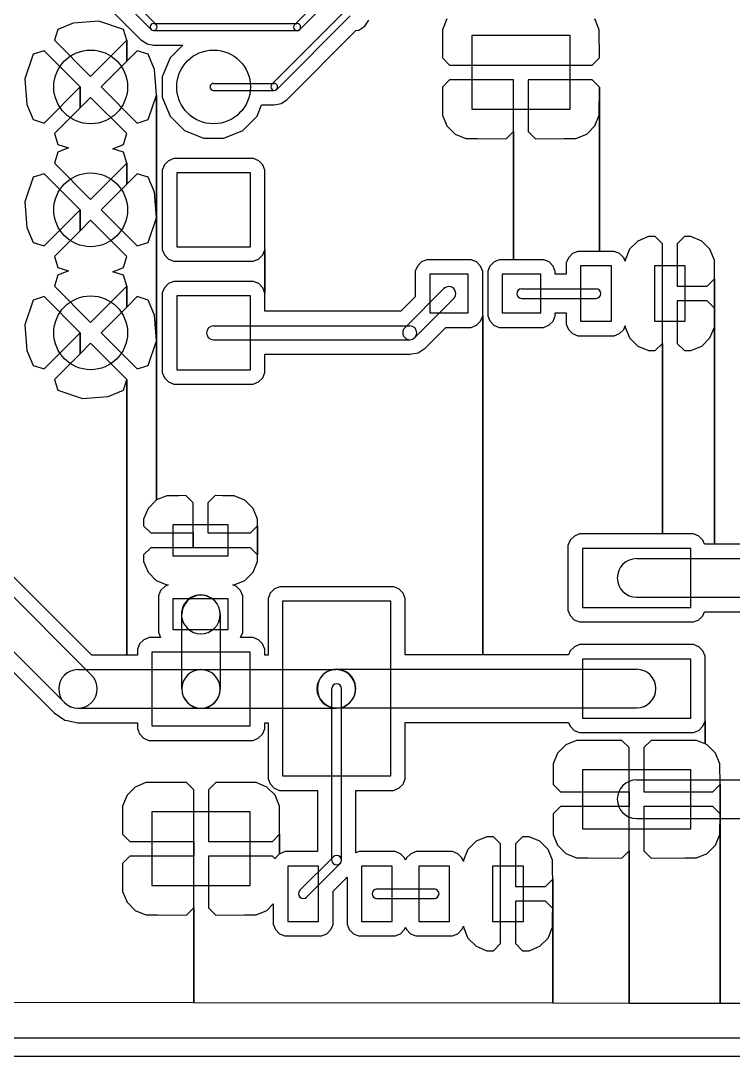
# Model space of a CAD drawing. Extents: x 32880 to 68030, y 27285 to 49782.
# Drawn here: x 45931 to 51728, y 27285 to 35708 of the extents above; entities that cross this region are included whole.
import ezdxf

# ---------------------------------------------------------------- set-up
doc = ezdxf.new("R2010")
doc.units = 0
doc.layers.add('BLACK', color=1, linetype='CONTINUOUS')

msp = doc.modelspace()

# ---------------------------------------------------------------- linework, layer by layer
at = {"layer": 'BLACK'}
for p, q in [((46991, 35638), (46480, 36149)), ((47032, 35679), (46521, 36190)), ((48475, 35993), (48160, 35678)), ((48516, 35952), (48201, 35637)), ((46672, 35790), (46909, 35553)), ((46672, 35790), (46909, 35553)), ((48570, 35788), (47973, 35191)), ((48611, 35747), (48014, 35150)), ((49398, 35723), (49362, 35635)), ((49398, 35723), (49362, 35635)), ((50638, 35635), (50602, 35723)), ((50638, 35635), (50602, 35723)), ((46234, 35638), (46206, 35549)), ((46234, 35638), (46206, 35549)), ((46357, 35689), (46234, 35638)), ((46357, 35689), (46234, 35638)), ((46566, 35705), (46357, 35689)), ((46566, 35705), (46357, 35689)), ((46766, 35638), (46566, 35705)), ((46766, 35638), (46566, 35705)), ((46794, 35549), (46766, 35638)), ((46794, 35549), (46766, 35638)), ((47013, 35686), (48179, 35686)), ((48657, 35628), (48682, 35632)), ((48657, 35628), (48682, 35632)), ((48682, 35632), (48730, 35664)), ((48682, 35632), (48730, 35664)), ((48730, 35664), (48762, 35712)), ((48730, 35664), (48762, 35712)), ((49362, 35635), (49361, 35407)), ((49362, 35635), (49361, 35407)), ((50639, 35407), (50638, 35635)), ((50639, 35407), (50638, 35635)), ((46206, 35549), (46500, 35255)), ((46206, 35549), (46500, 35255)), ((46500, 35255), (46794, 35549)), ((46500, 35255), (46794, 35549)), ((46794, 35379), (46794, 35549)), ((46794, 35549), (46794, 35379)), ((46794, 35379), (46794, 35549)), ((46794, 35549), (46794, 35379)), ((46909, 35553), (46956, 35522)), ((46909, 35553), (46956, 35522)), ((47013, 35628), (48179, 35628)), ((48097, 35066), (48657, 35628)), ((48097, 35066), (48657, 35628)), ((50400, 35588), (49600, 35588)), ((49600, 35588), (49600, 34988)), ((50400, 34988), (50400, 35588)), ((46121, 35464), (46032, 35436)), ((46121, 35464), (46032, 35436)), ((46415, 35170), (46121, 35464)), ((46415, 35170), (46121, 35464)), ((46879, 35464), (46794, 35379)), ((46879, 35464), (46794, 35379)), ((46968, 35436), (46879, 35464)), ((46968, 35436), (46879, 35464)), ((46956, 35522), (46957, 35521)), ((46956, 35522), (46957, 35521)), ((46957, 35521), (47013, 35510)), ((46957, 35521), (47013, 35510)), ((47013, 35510), (47249, 35510)), ((47013, 35510), (47249, 35510)), ((47249, 35510), (47146, 35407)), ((47249, 35510), (47146, 35407)), ((46032, 35436), (45965, 35236)), ((46032, 35436), (45965, 35236)), ((46794, 35379), (46585, 35170)), ((46794, 35379), (46585, 35170)), ((47019, 35313), (46968, 35436)), ((47019, 35313), (46968, 35436)), ((47146, 35407), (47082, 35253)), ((47146, 35407), (47082, 35253)), ((49361, 35407), (49420, 35348)), ((49361, 35407), (49420, 35348)), ((50580, 35348), (50639, 35407)), ((50580, 35348), (50639, 35407)), ((47035, 35104), (47019, 35313)), ((47035, 35104), (47019, 35313)), ((49420, 35348), (49900, 35348)), ((49420, 35348), (49900, 35348)), ((49900, 35348), (49940, 35348)), ((49900, 35348), (49940, 35348)), ((49940, 35348), (50060, 35348)), ((49940, 35348), (50060, 35348)), ((50060, 35348), (50100, 35348)), ((50060, 35348), (50100, 35348)), ((50100, 35348), (50580, 35348)), ((50100, 35348), (50580, 35348)), ((45965, 35236), (45981, 35027)), ((45965, 35236), (45981, 35027)), ((47082, 35253), (47082, 35087)), ((47082, 35253), (47082, 35087)), ((49420, 35228), (49361, 35169)), ((49420, 35228), (49361, 35169)), ((49940, 35228), (49420, 35228)), ((49940, 35228), (49420, 35228)), ((49940, 34808), (49940, 35228)), ((49940, 34808), (49940, 35228)), ((50580, 35228), (50060, 35228)), ((50060, 35228), (50060, 34808)), ((50580, 35228), (50060, 35228)), ((50060, 35228), (50060, 34808)), ((50639, 35169), (50580, 35228)), ((50639, 35169), (50580, 35228)), ((46121, 34876), (46415, 35170)), ((46121, 34876), (46415, 35170)), ((46415, 35000), (46415, 35170)), ((46415, 35170), (46415, 35000)), ((46415, 35000), (46415, 35170)), ((46415, 35170), (46415, 35000)), ((46585, 35170), (46879, 34876)), ((46585, 35170), (46879, 34876)), ((47500, 35199), (47992, 35199)), ((47500, 35141), (47992, 35141)), ((49361, 35169), (49362, 34941)), ((49361, 35169), (49362, 34941)), ((50638, 34941), (50639, 35169)), ((50638, 34941), (50639, 35169)), ((50639, 33832), (50639, 35169)), ((50639, 35169), (50639, 33832)), ((50639, 33832), (50639, 35169)), ((50639, 35169), (50639, 33832)), ((46500, 35085), (46415, 35000)), ((46500, 35085), (46415, 35000)), ((46794, 34791), (46500, 35085)), ((46794, 34791), (46500, 35085)), ((46968, 34904), (47035, 35104)), ((46968, 34904), (47035, 35104)), ((47035, 34104), (47035, 35104)), ((47035, 35104), (47035, 34104)), ((47035, 34104), (47035, 35104)), ((47035, 35104), (47035, 34104)), ((47082, 35087), (47146, 34933)), ((47082, 35087), (47146, 34933)), ((48050, 35034), (48097, 35066)), ((48050, 35034), (48097, 35066)), ((45981, 35027), (46032, 34904)), ((45981, 35027), (46032, 34904)), ((46415, 35000), (46206, 34791)), ((46415, 35000), (46206, 34791)), ((47854, 34933), (47891, 35023)), ((47854, 34933), (47891, 35023)), ((47891, 35023), (47993, 35023)), ((47891, 35023), (47993, 35023)), ((47993, 35023), (48049, 35034)), ((47993, 35023), (48049, 35034)), ((48049, 35034), (48050, 35034)), ((48049, 35034), (48050, 35034)), ((49600, 34988), (50400, 34988)), ((46032, 34904), (46121, 34876)), ((46032, 34904), (46121, 34876)), ((46879, 34876), (46968, 34904)), ((46879, 34876), (46968, 34904)), ((47146, 34933), (47263, 34816)), ((47146, 34933), (47263, 34816)), ((47737, 34816), (47854, 34933)), ((47737, 34816), (47854, 34933)), ((49362, 34941), (49398, 34853)), ((49362, 34941), (49398, 34853)), ((50602, 34853), (50638, 34941)), ((50602, 34853), (50638, 34941)), ((46206, 34791), (46234, 34702)), ((46206, 34791), (46234, 34702)), ((46766, 34702), (46794, 34791)), ((46766, 34702), (46794, 34791)), ((47263, 34816), (47417, 34752)), ((47263, 34816), (47417, 34752)), ((47583, 34752), (47737, 34816)), ((47583, 34752), (47737, 34816)), ((49398, 34853), (49465, 34786)), ((49398, 34853), (49465, 34786)), ((49881, 34749), (49940, 34808)), ((49881, 34749), (49940, 34808)), ((49940, 33764), (49940, 34808)), ((49940, 34808), (49940, 33764)), ((49940, 33764), (49940, 34808)), ((49940, 34808), (49940, 33764)), ((50060, 34808), (50119, 34749)), ((50060, 34808), (50119, 34749)), ((50535, 34786), (50602, 34853)), ((50535, 34786), (50602, 34853)), ((47417, 34752), (47583, 34752)), ((47417, 34752), (47583, 34752)), ((49465, 34786), (49552, 34750)), ((49465, 34786), (49552, 34750)), ((49552, 34750), (49647, 34750)), ((49552, 34750), (49647, 34750)), ((49647, 34750), (49881, 34749)), ((49647, 34750), (49881, 34749)), ((50119, 34749), (50353, 34750)), ((50119, 34749), (50353, 34750)), ((50353, 34750), (50448, 34750)), ((50353, 34750), (50448, 34750)), ((50448, 34750), (50535, 34786)), ((50448, 34750), (50535, 34786)), ((46234, 34638), (46206, 34549)), ((46234, 34638), (46206, 34549)), ((46234, 34702), (46319, 34674)), ((46234, 34702), (46319, 34674)), ((46319, 34674), (46234, 34638)), ((46319, 34674), (46234, 34638)), ((46680, 34667), (46766, 34702)), ((46680, 34667), (46766, 34702)), ((46766, 34638), (46680, 34667)), ((46766, 34638), (46680, 34667)), ((46794, 34549), (46766, 34638)), ((46794, 34549), (46766, 34638)), ((46206, 34549), (46500, 34255)), ((46206, 34549), (46500, 34255)), ((46500, 34255), (46794, 34549)), ((46500, 34255), (46794, 34549)), ((46794, 34379), (46794, 34549)), ((46794, 34549), (46794, 34379)), ((46794, 34379), (46794, 34549)), ((46794, 34549), (46794, 34379)), ((47100, 34537), (47082, 34494)), ((47100, 34537), (47082, 34494)), ((47134, 34570), (47100, 34537)), ((47134, 34570), (47100, 34537)), ((47177, 34588), (47134, 34570)), ((47177, 34588), (47134, 34570)), ((47777, 34588), (47177, 34588)), ((47777, 34588), (47177, 34588)), ((47824, 34588), (47777, 34588)), ((47824, 34588), (47777, 34588)), ((47867, 34570), (47824, 34588)), ((47867, 34570), (47824, 34588)), ((47900, 34536), (47867, 34570)), ((47900, 34536), (47867, 34570)), ((46121, 34464), (46032, 34436)), ((46121, 34464), (46032, 34436)), ((46415, 34170), (46121, 34464)), ((46415, 34170), (46121, 34464)), ((46879, 34464), (46794, 34379)), ((46879, 34464), (46794, 34379)), ((46968, 34436), (46879, 34464)), ((46968, 34436), (46879, 34464)), ((47082, 34494), (47082, 34447)), ((47082, 34494), (47082, 34447)), ((47800, 34470), (47200, 34470)), ((47200, 34470), (47200, 33870)), ((47800, 33870), (47800, 34470)), ((47918, 34493), (47900, 34536)), ((47918, 34493), (47900, 34536)), ((47918, 33893), (47918, 34493)), ((47918, 33893), (47918, 34493)), ((46032, 34436), (45965, 34236)), ((46032, 34436), (45965, 34236)), ((46794, 34379), (46585, 34170)), ((46794, 34379), (46585, 34170)), ((47019, 34313), (46968, 34436)), ((47019, 34313), (46968, 34436)), ((47082, 34447), (47082, 33847)), ((47082, 34447), (47082, 33847)), ((47035, 34104), (47019, 34313)), ((47035, 34104), (47019, 34313)), ((45965, 34236), (45981, 34027)), ((45965, 34236), (45981, 34027)), ((46121, 33876), (46415, 34170)), ((46121, 33876), (46415, 34170)), ((46415, 34000), (46415, 34170)), ((46415, 34170), (46415, 34000)), ((46415, 34000), (46415, 34170)), ((46415, 34170), (46415, 34000)), ((46585, 34170), (46879, 33876)), ((46585, 34170), (46879, 33876)), ((46500, 34085), (46415, 34000)), ((46500, 34085), (46415, 34000)), ((46794, 33791), (46500, 34085)), ((46794, 33791), (46500, 34085)), ((46968, 33904), (47035, 34104)), ((46968, 33904), (47035, 34104)), ((47035, 33104), (47035, 34104)), ((47035, 34104), (47035, 33104)), ((47035, 33104), (47035, 34104)), ((47035, 34104), (47035, 33104)), ((45981, 34027), (46032, 33904)), ((45981, 34027), (46032, 33904)), ((46415, 34000), (46206, 33791)), ((46415, 34000), (46206, 33791)), ((51039, 33952), (50951, 33916)), ((51039, 33952), (50951, 33916)), ((51092, 33953), (51039, 33952)), ((51092, 33953), (51039, 33952)), ((51151, 33894), (51092, 33953)), ((51151, 33894), (51092, 33953)), ((51330, 33953), (51271, 33894)), ((51330, 33953), (51271, 33894)), ((51383, 33952), (51330, 33953)), ((51383, 33952), (51330, 33953)), ((51471, 33916), (51383, 33952)), ((51471, 33916), (51383, 33952)), ((46032, 33904), (46121, 33876)), ((46032, 33904), (46121, 33876)), ((46879, 33876), (46968, 33904)), ((46879, 33876), (46968, 33904)), ((47200, 33870), (47800, 33870)), ((47918, 33846), (47918, 33893)), ((47918, 33846), (47918, 33893)), ((50951, 33916), (50884, 33849)), ((50951, 33916), (50884, 33849)), ((51151, 33589), (51151, 33894)), ((51151, 33589), (51151, 33894)), ((51271, 33894), (51271, 33549)), ((51271, 33894), (51271, 33549)), ((51538, 33849), (51471, 33916)), ((51538, 33849), (51471, 33916)), ((46206, 33791), (46234, 33702)), ((46206, 33791), (46234, 33702)), ((46766, 33702), (46794, 33791)), ((46766, 33702), (46794, 33791)), ((47082, 33847), (47100, 33804)), ((47082, 33847), (47100, 33804)), ((47100, 33804), (47133, 33770)), ((47100, 33804), (47133, 33770)), ((47866, 33770), (47900, 33803)), ((47866, 33770), (47900, 33803)), ((47900, 33803), (47918, 33846)), ((47900, 33803), (47918, 33846)), ((47918, 33493), (47918, 33846)), ((47918, 33846), (47918, 33493)), ((47918, 33493), (47918, 33846)), ((47918, 33846), (47918, 33493)), ((50386, 33781), (50368, 33738)), ((50386, 33781), (50368, 33738)), ((50420, 33814), (50386, 33781)), ((50420, 33814), (50386, 33781)), ((50463, 33832), (50420, 33814)), ((50463, 33832), (50420, 33814)), ((50639, 33832), (50463, 33832)), ((50639, 33832), (50463, 33832)), ((50713, 33832), (50639, 33832)), ((50713, 33832), (50639, 33832)), ((50760, 33832), (50713, 33832)), ((50760, 33832), (50713, 33832)), ((50803, 33814), (50760, 33832)), ((50803, 33814), (50760, 33832)), ((50836, 33780), (50803, 33814)), ((50836, 33780), (50803, 33814)), ((50848, 33752), (50836, 33780)), ((50848, 33752), (50836, 33780)), ((50884, 33849), (50848, 33762)), ((50884, 33849), (50848, 33762)), ((51574, 33762), (51538, 33849)), ((51574, 33762), (51538, 33849)), ((46234, 33702), (46319, 33674)), ((46234, 33702), (46319, 33674)), ((46680, 33667), (46766, 33702)), ((46680, 33667), (46766, 33702)), ((47133, 33770), (47176, 33752)), ((47133, 33770), (47176, 33752)), ((47176, 33752), (47223, 33752)), ((47176, 33752), (47223, 33752)), ((47223, 33752), (47823, 33752)), ((47223, 33752), (47823, 33752)), ((47823, 33752), (47866, 33770)), ((47823, 33752), (47866, 33770)), ((49158, 33713), (49140, 33670)), ((49158, 33713), (49140, 33670)), ((49192, 33746), (49158, 33713)), ((49192, 33746), (49158, 33713)), ((49235, 33764), (49192, 33746)), ((49235, 33764), (49192, 33746)), ((49549, 33764), (49235, 33764)), ((49549, 33764), (49235, 33764)), ((49596, 33764), (49549, 33764)), ((49596, 33764), (49549, 33764)), ((49639, 33746), (49596, 33764)), ((49639, 33746), (49596, 33764)), ((49672, 33712), (49639, 33746)), ((49672, 33712), (49639, 33746)), ((49690, 33669), (49672, 33712)), ((49690, 33669), (49672, 33712)), ((49748, 33713), (49730, 33670)), ((49748, 33713), (49730, 33670)), ((49782, 33746), (49748, 33713)), ((49782, 33746), (49748, 33713)), ((49825, 33764), (49782, 33746)), ((49825, 33764), (49782, 33746)), ((49940, 33764), (49825, 33764)), ((49940, 33764), (49825, 33764)), ((50139, 33764), (49940, 33764)), ((50139, 33764), (49940, 33764)), ((50186, 33764), (50139, 33764)), ((50186, 33764), (50139, 33764)), ((50229, 33746), (50186, 33764)), ((50229, 33746), (50186, 33764)), ((50262, 33712), (50229, 33746)), ((50262, 33712), (50229, 33746)), ((50280, 33669), (50262, 33712)), ((50280, 33669), (50262, 33712)), ((50368, 33738), (50368, 33691)), ((50368, 33738), (50368, 33691)), ((50736, 33714), (50486, 33714)), ((50486, 33714), (50486, 33264)), ((50736, 33264), (50736, 33714)), ((50848, 33762), (50848, 33752)), ((50848, 33762), (50848, 33752)), ((51336, 33714), (51086, 33714)), ((51086, 33714), (51086, 33264)), ((51336, 33264), (51336, 33714)), ((51574, 33667), (51574, 33762)), ((51574, 33667), (51574, 33762)), ((46234, 33638), (46206, 33549)), ((46234, 33638), (46206, 33549)), ((46319, 33674), (46234, 33638)), ((46319, 33674), (46234, 33638)), ((46766, 33638), (46680, 33667)), ((46766, 33638), (46680, 33667)), ((46794, 33549), (46766, 33638)), ((46794, 33549), (46766, 33638)), ((49140, 33670), (49140, 33623)), ((49140, 33670), (49140, 33623)), ((49140, 33623), (49140, 33462)), ((49140, 33623), (49140, 33462)), ((49258, 33646), (49258, 33332)), ((49572, 33646), (49258, 33646)), ((49572, 33332), (49572, 33646)), ((49690, 33355), (49690, 33669)), ((49690, 33355), (49690, 33669)), ((49730, 33670), (49730, 33623)), ((49730, 33670), (49730, 33623)), ((49730, 33623), (49730, 33309)), ((49730, 33623), (49730, 33309)), ((49848, 33646), (49848, 33332)), ((50162, 33646), (49848, 33646)), ((50162, 33332), (50162, 33646)), ((50280, 33646), (50280, 33669)), ((50280, 33646), (50280, 33669)), ((50368, 33646), (50280, 33646)), ((50368, 33646), (50280, 33646)), ((50368, 33691), (50368, 33646)), ((50368, 33691), (50368, 33646)), ((51575, 33608), (51574, 33667)), ((51575, 33608), (51574, 33667)), ((46206, 33549), (46500, 33255)), ((46206, 33549), (46500, 33255)), ((46500, 33255), (46794, 33549)), ((46500, 33255), (46794, 33549)), ((46794, 33379), (46794, 33549)), ((46794, 33549), (46794, 33379)), ((46794, 33379), (46794, 33549)), ((46794, 33549), (46794, 33379)), ((47100, 33537), (47082, 33494)), ((47100, 33537), (47082, 33494)), ((47134, 33570), (47100, 33537)), ((47134, 33570), (47100, 33537)), ((47177, 33588), (47134, 33570)), ((47177, 33588), (47134, 33570)), ((47777, 33588), (47177, 33588)), ((47777, 33588), (47177, 33588)), ((47824, 33588), (47777, 33588)), ((47824, 33588), (47777, 33588)), ((47867, 33570), (47824, 33588)), ((47867, 33570), (47824, 33588)), ((47900, 33536), (47867, 33570)), ((47900, 33536), (47867, 33570)), ((47918, 33493), (47900, 33536)), ((47918, 33493), (47900, 33536)), ((49056, 33211), (49374, 33529)), ((50005, 33528), (50611, 33528)), ((51151, 33549), (51151, 33589)), ((51151, 33549), (51151, 33589)), ((51151, 33429), (51151, 33549)), ((51151, 33429), (51151, 33549)), ((51271, 33549), (51516, 33549)), ((51271, 33549), (51516, 33549)), ((51516, 33549), (51575, 33608)), ((51516, 33549), (51575, 33608)), ((51575, 33370), (51575, 33608)), ((51575, 33608), (51575, 33370)), ((51575, 33370), (51575, 33608)), ((51575, 33608), (51575, 33370)), ((46121, 33464), (46032, 33436)), ((46121, 33464), (46032, 33436)), ((46415, 33170), (46121, 33464)), ((46415, 33170), (46121, 33464)), ((46879, 33464), (46794, 33379)), ((46879, 33464), (46794, 33379)), ((46968, 33436), (46879, 33464)), ((46968, 33436), (46879, 33464)), ((47082, 33494), (47082, 33447)), ((47082, 33494), (47082, 33447)), ((47082, 33447), (47082, 32847)), ((47082, 33447), (47082, 32847)), ((47800, 33470), (47200, 33470)), ((47200, 33470), (47200, 32870)), ((47800, 32870), (47800, 33470)), ((47918, 33345), (47918, 33493)), ((47918, 33345), (47918, 33493)), ((49140, 33462), (49023, 33345)), ((49140, 33462), (49023, 33345)), ((49136, 33131), (49454, 33449)), ((50005, 33450), (50611, 33450)), ((46032, 33436), (45965, 33236)), ((46032, 33436), (45965, 33236)), ((46794, 33379), (46585, 33170)), ((46794, 33379), (46585, 33170)), ((47019, 33313), (46968, 33436)), ((47019, 33313), (46968, 33436)), ((51151, 33389), (51151, 33429)), ((51151, 33389), (51151, 33429)), ((51151, 33084), (51151, 33389)), ((51151, 33084), (51151, 33389)), ((51516, 33429), (51271, 33429)), ((51271, 33429), (51271, 33084)), ((51516, 33429), (51271, 33429)), ((51271, 33429), (51271, 33084)), ((51575, 33370), (51516, 33429)), ((51575, 33370), (51516, 33429)), ((51574, 33311), (51575, 33370)), ((51574, 33311), (51575, 33370)), ((51575, 31451), (51575, 33370)), ((51575, 33370), (51575, 31451)), ((51575, 31451), (51575, 33370)), ((51575, 33370), (51575, 31451)), ((47035, 33104), (47019, 33313)), ((47035, 33104), (47019, 33313)), ((49023, 33345), (47918, 33345)), ((49023, 33345), (47918, 33345)), ((49258, 33332), (49572, 33332)), ((49672, 33265), (49690, 33308)), ((49672, 33265), (49690, 33308)), ((49690, 33308), (49690, 33355)), ((49690, 33308), (49690, 33355)), ((49690, 30551), (49690, 33308)), ((49690, 33308), (49690, 30551)), ((49690, 30551), (49690, 33308)), ((49690, 33308), (49690, 30551)), ((49730, 33309), (49748, 33266)), ((49730, 33309), (49748, 33266)), ((49848, 33332), (50162, 33332)), ((50262, 33265), (50280, 33308)), ((50262, 33265), (50280, 33308)), ((50280, 33308), (50280, 33332)), ((50280, 33332), (50368, 33332)), ((50280, 33308), (50280, 33332)), ((50280, 33332), (50368, 33332)), ((50368, 33332), (50368, 33241)), ((50368, 33332), (50368, 33241)), ((51574, 33216), (51574, 33311)), ((51574, 33216), (51574, 33311)), ((45965, 33236), (45981, 33027)), ((45965, 33236), (45981, 33027)), ((47500, 33227), (49096, 33227)), ((49220, 33046), (49388, 33214)), ((49220, 33046), (49388, 33214)), ((49388, 33214), (49595, 33214)), ((49388, 33214), (49595, 33214)), ((49595, 33214), (49638, 33232)), ((49595, 33214), (49638, 33232)), ((49638, 33232), (49672, 33265)), ((49638, 33232), (49672, 33265)), ((49748, 33266), (49781, 33232)), ((49748, 33266), (49781, 33232)), ((49781, 33232), (49824, 33214)), ((49781, 33232), (49824, 33214)), ((49824, 33214), (49871, 33214)), ((49824, 33214), (49871, 33214)), ((49871, 33214), (50185, 33214)), ((49871, 33214), (50185, 33214)), ((50185, 33214), (50228, 33232)), ((50185, 33214), (50228, 33232)), ((50228, 33232), (50262, 33265)), ((50228, 33232), (50262, 33265)), ((50368, 33241), (50386, 33198)), ((50368, 33241), (50386, 33198)), ((50386, 33198), (50419, 33164)), ((50386, 33198), (50419, 33164)), ((50486, 33264), (50736, 33264)), ((50802, 33164), (50836, 33197)), ((50802, 33164), (50836, 33197)), ((50836, 33197), (50848, 33226)), ((50836, 33197), (50848, 33226)), ((50848, 33226), (50848, 33216)), ((50848, 33226), (50848, 33216)), ((50848, 33216), (50884, 33129)), ((50848, 33216), (50884, 33129)), ((51086, 33264), (51336, 33264)), ((51538, 33129), (51574, 33216)), ((51538, 33129), (51574, 33216)), ((46121, 32876), (46415, 33170)), ((46121, 32876), (46415, 33170)), ((46415, 33000), (46415, 33170)), ((46415, 33170), (46415, 33000)), ((46415, 33000), (46415, 33170)), ((46415, 33170), (46415, 33000)), ((46585, 33170), (46879, 32876)), ((46585, 33170), (46879, 32876)), ((47500, 33113), (49096, 33113)), ((50419, 33164), (50462, 33146)), ((50419, 33164), (50462, 33146)), ((50462, 33146), (50509, 33146)), ((50462, 33146), (50509, 33146)), ((50509, 33146), (50759, 33146)), ((50509, 33146), (50759, 33146)), ((50759, 33146), (50802, 33164)), ((50759, 33146), (50802, 33164)), ((50884, 33129), (50951, 33062)), ((50884, 33129), (50951, 33062)), ((51471, 33062), (51538, 33129)), ((51471, 33062), (51538, 33129)), ((45981, 33027), (46032, 32904)), ((45981, 33027), (46032, 32904)), ((46500, 33085), (46415, 33000)), ((46500, 33085), (46415, 33000)), ((46794, 32791), (46500, 33085)), ((46794, 32791), (46500, 33085)), ((46968, 32904), (47035, 33104)), ((46968, 32904), (47035, 33104)), ((47035, 31810), (47035, 33104)), ((47035, 33104), (47035, 31810)), ((47035, 31810), (47035, 33104)), ((47035, 33104), (47035, 31810)), ((49163, 33008), (49220, 33046)), ((49163, 33008), (49220, 33046)), ((50951, 33062), (51039, 33026)), ((50951, 33062), (51039, 33026)), ((51039, 33026), (51092, 33025)), ((51039, 33026), (51092, 33025)), ((51092, 33025), (51151, 33084)), ((51092, 33025), (51151, 33084)), ((51151, 31534), (51151, 33084)), ((51151, 33084), (51151, 31534)), ((51151, 31534), (51151, 33084)), ((51151, 33084), (51151, 31534)), ((51271, 33084), (51330, 33025)), ((51271, 33084), (51330, 33025)), ((51330, 33025), (51383, 33026)), ((51330, 33025), (51383, 33026)), ((51383, 33026), (51471, 33062)), ((51383, 33026), (51471, 33062)), ((46415, 33000), (46206, 32791)), ((46415, 33000), (46206, 32791)), ((47918, 32893), (47918, 32995)), ((47918, 32995), (49096, 32995)), ((47918, 32893), (47918, 32995)), ((47918, 32995), (49096, 32995)), ((49096, 32995), (49163, 33008)), ((49096, 32995), (49163, 33008)), ((46032, 32904), (46121, 32876)), ((46032, 32904), (46121, 32876)), ((46879, 32876), (46968, 32904)), ((46879, 32876), (46968, 32904)), ((47200, 32870), (47800, 32870)), ((47918, 32846), (47918, 32893)), ((47918, 32846), (47918, 32893)), ((46206, 32791), (46234, 32702)), ((46206, 32791), (46234, 32702)), ((46766, 32702), (46794, 32791)), ((46766, 32702), (46794, 32791)), ((46794, 30548), (46794, 32791)), ((46794, 32791), (46794, 30548)), ((46794, 30548), (46794, 32791)), ((46794, 32791), (46794, 30548)), ((47082, 32847), (47100, 32804)), ((47082, 32847), (47100, 32804)), ((47100, 32804), (47133, 32770)), ((47100, 32804), (47133, 32770)), ((47133, 32770), (47176, 32752)), ((47133, 32770), (47176, 32752)), ((47823, 32752), (47866, 32770)), ((47823, 32752), (47866, 32770)), ((47866, 32770), (47900, 32803)), ((47866, 32770), (47900, 32803)), ((47900, 32803), (47918, 32846)), ((47900, 32803), (47918, 32846)), ((46234, 32702), (46434, 32635)), ((46234, 32702), (46434, 32635)), ((46643, 32651), (46766, 32702)), ((46643, 32651), (46766, 32702)), ((47176, 32752), (47223, 32752)), ((47176, 32752), (47223, 32752)), ((47223, 32752), (47823, 32752)), ((47223, 32752), (47823, 32752)), ((46434, 32635), (46643, 32651)), ((46434, 32635), (46643, 32651)), ((47121, 31845), (47035, 31810)), ((47121, 31845), (47035, 31810)), ((47216, 31845), (47121, 31845)), ((47216, 31845), (47121, 31845)), ((47275, 31846), (47216, 31845)), ((47275, 31846), (47216, 31845)), ((47334, 31787), (47275, 31846)), ((47334, 31787), (47275, 31846)), ((47513, 31846), (47454, 31787)), ((47513, 31846), (47454, 31787)), ((47572, 31845), (47513, 31846)), ((47572, 31845), (47513, 31846)), ((47667, 31845), (47572, 31845)), ((47667, 31845), (47572, 31845)), ((47754, 31809), (47667, 31845)), ((47754, 31809), (47667, 31845)), ((47034, 31809), (46967, 31742)), ((47034, 31809), (46967, 31742)), ((47035, 31810), (47034, 31809)), ((47035, 31810), (47034, 31809)), ((47334, 31542), (47334, 31787)), ((47334, 31542), (47334, 31787)), ((47454, 31787), (47454, 31542)), ((47454, 31787), (47454, 31542)), ((47821, 31742), (47754, 31809)), ((47821, 31742), (47754, 31809)), ((46967, 31742), (46931, 31654)), ((46967, 31742), (46931, 31654)), ((47857, 31654), (47821, 31742)), ((47857, 31654), (47821, 31742)), ((46931, 31654), (46930, 31601)), ((46931, 31654), (46930, 31601)), ((46930, 31601), (46989, 31542)), ((46930, 31601), (46989, 31542)), ((47619, 31607), (47169, 31607)), ((47169, 31607), (47169, 31357)), ((47619, 31357), (47619, 31607)), ((47799, 31542), (47858, 31601)), ((47799, 31542), (47858, 31601)), ((47858, 31601), (47857, 31654)), ((47858, 31601), (47857, 31654)), ((47858, 31363), (47858, 31601)), ((47858, 31601), (47858, 31363)), ((47858, 31363), (47858, 31601)), ((47858, 31601), (47858, 31363)), ((46989, 31542), (47334, 31542)), ((46989, 31542), (47334, 31542)), ((47334, 31422), (47334, 31542)), ((47334, 31542), (47334, 31422)), ((47334, 31422), (47334, 31542)), ((47334, 31542), (47334, 31422)), ((47454, 31542), (47799, 31542)), ((47454, 31542), (47799, 31542)), ((50435, 31516), (50401, 31483)), ((50435, 31516), (50401, 31483)), ((50478, 31534), (50435, 31516)), ((50478, 31534), (50435, 31516)), ((51151, 31534), (50478, 31534)), ((51151, 31534), (50478, 31534)), ((51358, 31534), (51151, 31534)), ((51358, 31534), (51151, 31534)), ((51405, 31534), (51358, 31534)), ((51405, 31534), (51358, 31534)), ((51448, 31516), (51405, 31534)), ((51448, 31516), (51405, 31534)), ((51481, 31482), (51448, 31516)), ((51481, 31482), (51448, 31516)), ((46989, 31422), (46930, 31363)), ((46989, 31422), (46930, 31363)), ((47294, 31422), (46989, 31422)), ((47294, 31422), (46989, 31422)), ((47334, 31422), (47294, 31422)), ((47334, 31422), (47294, 31422)), ((47454, 31422), (47334, 31422)), ((47454, 31422), (47334, 31422)), ((47494, 31422), (47454, 31422)), ((47494, 31422), (47454, 31422)), ((47799, 31422), (47494, 31422)), ((47799, 31422), (47494, 31422)), ((47858, 31363), (47799, 31422)), ((47858, 31363), (47799, 31422)), ((50401, 31483), (50383, 31440)), ((50401, 31483), (50383, 31440)), ((50383, 31440), (50383, 31393)), ((50383, 31440), (50383, 31393)), ((51493, 31451), (51481, 31482)), ((51493, 31451), (51481, 31482)), ((51575, 31451), (51493, 31451)), ((51575, 31451), (51493, 31451)), ((52386, 31451), (51575, 31451)), ((52386, 31451), (51575, 31451)), ((46930, 31363), (46931, 31310)), ((46930, 31363), (46931, 31310)), ((47169, 31357), (47619, 31357)), ((47857, 31310), (47858, 31363)), ((47857, 31310), (47858, 31363)), ((50383, 31393), (50383, 30913)), ((50383, 31393), (50383, 30913)), ((51381, 31416), (50501, 31416)), ((50501, 31416), (50501, 30936)), ((51381, 30936), (51381, 31416)), ((46931, 31310), (46967, 31222)), ((46931, 31310), (46967, 31222)), ((47821, 31222), (47857, 31310)), ((47821, 31222), (47857, 31310)), ((50941, 31333), (53047, 31333)), ((46508, 30384), (45660, 31232)), ((46510, 30548), (45824, 31235)), ((46510, 30548), (45824, 31235)), ((46967, 31222), (47034, 31155)), ((46967, 31222), (47034, 31155)), ((47754, 31155), (47821, 31222)), ((47754, 31155), (47821, 31222)), ((47034, 31155), (47121, 31119)), ((47034, 31155), (47121, 31119)), ((47103, 31107), (47069, 31074)), ((47103, 31107), (47069, 31074)), ((47131, 31119), (47103, 31107)), ((47131, 31119), (47103, 31107)), ((47121, 31119), (47131, 31119)), ((47121, 31119), (47131, 31119)), ((47686, 31107), (47657, 31119)), ((47657, 31119), (47667, 31119)), ((47686, 31107), (47657, 31119)), ((47657, 31119), (47667, 31119)), ((47667, 31119), (47754, 31155)), ((47667, 31119), (47754, 31155)), ((47719, 31073), (47686, 31107)), ((47719, 31073), (47686, 31107)), ((47995, 31086), (47961, 31053)), ((47995, 31086), (47961, 31053)), ((48038, 31104), (47995, 31086)), ((48038, 31104), (47995, 31086)), ((48918, 31104), (48038, 31104)), ((48918, 31104), (48038, 31104)), ((48965, 31104), (48918, 31104)), ((48965, 31104), (48918, 31104)), ((49008, 31086), (48965, 31104)), ((49008, 31086), (48965, 31104)), ((49041, 31052), (49008, 31086)), ((49041, 31052), (49008, 31086)), ((46286, 30162), (45438, 31010)), ((47069, 31074), (47051, 31031)), ((47069, 31074), (47051, 31031)), ((47051, 31031), (47051, 30984)), ((47051, 31031), (47051, 30984)), ((47619, 31007), (47169, 31007)), ((47169, 31007), (47169, 30757)), ((47619, 30757), (47619, 31007)), ((47737, 31030), (47719, 31073)), ((47737, 31030), (47719, 31073)), ((47737, 30780), (47737, 31030)), ((47737, 30780), (47737, 31030)), ((47961, 31053), (47943, 31010)), ((47961, 31053), (47943, 31010)), ((47943, 31010), (47943, 30963)), ((47943, 31010), (47943, 30963)), ((49059, 31009), (49041, 31052)), ((49059, 31009), (49041, 31052)), ((49059, 30551), (49059, 31009)), ((49059, 30551), (49059, 31009)), ((50941, 31019), (53047, 31019)), ((45355, 30927), (46202, 30079)), ((45355, 30927), (46202, 30079)), ((47051, 30984), (47051, 30734)), ((47051, 30984), (47051, 30734)), ((47508, 30990), (47506, 30992)), ((47943, 30963), (47943, 30548)), ((47943, 30963), (47943, 30548)), ((48941, 30986), (48061, 30986)), ((48061, 30986), (48061, 29566)), ((48941, 29566), (48941, 30986)), ((50501, 30936), (51381, 30936)), ((47241, 30274), (47241, 30878)), ((47555, 30274), (47555, 30878)), ((50383, 30913), (50401, 30870)), ((50383, 30913), (50401, 30870)), ((50401, 30870), (50434, 30836)), ((50401, 30870), (50434, 30836)), ((50434, 30836), (50477, 30818)), ((50434, 30836), (50477, 30818)), ((51404, 30818), (51447, 30836)), ((51404, 30818), (51447, 30836)), ((51447, 30836), (51481, 30869)), ((51447, 30836), (51481, 30869)), ((51481, 30869), (51494, 30901)), ((51481, 30869), (51494, 30901)), ((51494, 30901), (52386, 30901)), ((51494, 30901), (52386, 30901)), ((47169, 30757), (47619, 30757)), ((47286, 30768), (47284, 30770)), ((47737, 30733), (47737, 30780)), ((47737, 30733), (47737, 30780)), ((50477, 30818), (50524, 30818)), ((50477, 30818), (50524, 30818)), ((50524, 30818), (51404, 30818)), ((50524, 30818), (51404, 30818)), ((46932, 30673), (46898, 30640)), ((46932, 30673), (46898, 30640)), ((46975, 30691), (46932, 30673)), ((46975, 30691), (46932, 30673)), ((47069, 30691), (46975, 30691)), ((47069, 30691), (46975, 30691)), ((47051, 30734), (47069, 30691)), ((47051, 30734), (47069, 30691)), ((47719, 30691), (47737, 30733)), ((47719, 30691), (47737, 30733)), ((47775, 30691), (47719, 30691)), ((47775, 30691), (47719, 30691)), ((47822, 30691), (47775, 30691)), ((47822, 30691), (47775, 30691)), ((47865, 30673), (47822, 30691)), ((47865, 30673), (47822, 30691)), ((47898, 30639), (47865, 30673)), ((47898, 30639), (47865, 30673)), ((46898, 30640), (46880, 30597)), ((46898, 30640), (46880, 30597)), ((46880, 30597), (46880, 30550)), ((46880, 30597), (46880, 30550)), ((47916, 30596), (47898, 30639)), ((47916, 30596), (47898, 30639)), ((47916, 30548), (47916, 30596)), ((47916, 30548), (47916, 30596)), ((50401, 30583), (50387, 30551)), ((50401, 30583), (50387, 30551)), ((50435, 30616), (50401, 30583)), ((50435, 30616), (50401, 30583)), ((50478, 30634), (50435, 30616)), ((50478, 30634), (50435, 30616)), ((51358, 30634), (50478, 30634)), ((51358, 30634), (50478, 30634)), ((51405, 30634), (51358, 30634)), ((51405, 30634), (51358, 30634)), ((51448, 30616), (51405, 30634)), ((51448, 30616), (51405, 30634)), ((51481, 30582), (51448, 30616)), ((51481, 30582), (51448, 30616)), ((51499, 30539), (51481, 30582)), ((51499, 30539), (51481, 30582)), ((46794, 30548), (46510, 30548)), ((46794, 30548), (46510, 30548)), ((46880, 30548), (46794, 30548)), ((46880, 30548), (46794, 30548)), ((46880, 30550), (46880, 30548)), ((46880, 30550), (46880, 30548)), ((47798, 30573), (46998, 30573)), ((46998, 30573), (46998, 29973)), ((47798, 29973), (47798, 30573)), ((47943, 30548), (47916, 30548)), ((47943, 30548), (47916, 30548)), ((49690, 30551), (49059, 30551)), ((49690, 30551), (49059, 30551)), ((50387, 30551), (49690, 30551)), ((50387, 30551), (49690, 30551)), ((51381, 30516), (50501, 30516)), ((50501, 30516), (50501, 30036)), ((51381, 30036), (51381, 30516)), ((51499, 30059), (51499, 30539)), ((51499, 30059), (51499, 30539)), ((46397, 30430), (47397, 30430)), ((47398, 30430), (48498, 30430)), ((48501, 30433), (50941, 30433)), ((48387, 30385), (48389, 30387)), ((48462, 28880), (48462, 30276)), ((48540, 28880), (48540, 30276)), ((48609, 30163), (48611, 30165)), ((46202, 30079), (46203, 30079)), ((46202, 30079), (46203, 30079)), ((46203, 30079), (46291, 30019)), ((46203, 30079), (46291, 30019)), ((46397, 30116), (47397, 30116)), ((47398, 30116), (48498, 30116)), ((48501, 30119), (50941, 30119)), ((46291, 30019), (46292, 30019)), ((46291, 30019), (46292, 30019)), ((46292, 30019), (46308, 30016)), ((46292, 30019), (46308, 30016)), ((46308, 30016), (46397, 29998)), ((46308, 30016), (46397, 29998)), ((46397, 29998), (46880, 29998)), ((46397, 29998), (46880, 29998)), ((46880, 29998), (46880, 29950)), ((46880, 29998), (46880, 29950)), ((47916, 29996), (47916, 29998)), ((47916, 29998), (47943, 29998)), ((47916, 29996), (47916, 29998)), ((47916, 29998), (47943, 29998)), ((47916, 29949), (47916, 29996)), ((47916, 29949), (47916, 29996)), ((47943, 29998), (47943, 29543)), ((47943, 29998), (47943, 29543)), ((49059, 29589), (49059, 30001)), ((49059, 30001), (50388, 30001)), ((49059, 29589), (49059, 30001)), ((49059, 30001), (50388, 30001)), ((50388, 30001), (50401, 29970)), ((50388, 30001), (50401, 29970)), ((50501, 30036), (51381, 30036)), ((51481, 29969), (51499, 30012)), ((51481, 29969), (51499, 30012)), ((51499, 30012), (51499, 30059)), ((51499, 30012), (51499, 30059)), ((51499, 29826), (51499, 30012)), ((51499, 30012), (51499, 29826)), ((51499, 29826), (51499, 30012)), ((51499, 30012), (51499, 29826)), ((46880, 29950), (46898, 29907)), ((46880, 29950), (46898, 29907)), ((46898, 29907), (46931, 29873)), ((46898, 29907), (46931, 29873)), ((46998, 29973), (47798, 29973)), ((47864, 29873), (47898, 29906)), ((47864, 29873), (47898, 29906)), ((47898, 29906), (47916, 29949)), ((47898, 29906), (47916, 29949)), ((50401, 29970), (50434, 29936)), ((50401, 29970), (50434, 29936)), ((50434, 29936), (50477, 29918)), ((50434, 29936), (50477, 29918)), ((50477, 29918), (50524, 29918)), ((50477, 29918), (50524, 29918)), ((50524, 29918), (51404, 29918)), ((50524, 29918), (51404, 29918)), ((51404, 29918), (51447, 29936)), ((51404, 29918), (51447, 29936)), ((51447, 29936), (51481, 29969)), ((51447, 29936), (51481, 29969)), ((46931, 29873), (46974, 29855)), ((46931, 29873), (46974, 29855)), ((46974, 29855), (47021, 29855)), ((46974, 29855), (47021, 29855)), ((47021, 29855), (47821, 29855)), ((47021, 29855), (47821, 29855)), ((47821, 29855), (47864, 29873)), ((47821, 29855), (47864, 29873)), ((50453, 29854), (50366, 29818)), ((50453, 29854), (50366, 29818)), ((50548, 29854), (50453, 29854)), ((50548, 29854), (50453, 29854)), ((50822, 29855), (50548, 29854)), ((50822, 29855), (50548, 29854)), ((50881, 29796), (50822, 29855)), ((50881, 29796), (50822, 29855)), ((51060, 29855), (51001, 29796)), ((51060, 29855), (51001, 29796)), ((51334, 29854), (51060, 29855)), ((51334, 29854), (51060, 29855)), ((51429, 29854), (51334, 29854)), ((51429, 29854), (51334, 29854)), ((51499, 29826), (51429, 29854)), ((51499, 29826), (51429, 29854)), ((51516, 29818), (51499, 29826)), ((51516, 29818), (51499, 29826)), ((50299, 29751), (50263, 29663)), ((50299, 29751), (50263, 29663)), ((50366, 29818), (50299, 29751)), ((50366, 29818), (50299, 29751)), ((50881, 29436), (50881, 29796)), ((50881, 29436), (50881, 29796)), ((51001, 29796), (51001, 29436)), ((51001, 29796), (51001, 29436)), ((51583, 29751), (51516, 29818)), ((51583, 29751), (51516, 29818)), ((51619, 29663), (51583, 29751)), ((51619, 29663), (51583, 29751)), ((50263, 29663), (50262, 29495)), ((50263, 29663), (50262, 29495)), ((51620, 29495), (51619, 29663)), ((51620, 29495), (51619, 29663)), ((49059, 29542), (49059, 29589)), ((49059, 29542), (49059, 29589)), ((51381, 29616), (50501, 29616)), ((50501, 29616), (50501, 29136)), ((51381, 29136), (51381, 29616)), ((46950, 29511), (46863, 29475)), ((46950, 29511), (46863, 29475)), ((47045, 29511), (46950, 29511)), ((47045, 29511), (46950, 29511)), ((47279, 29512), (47045, 29511)), ((47279, 29512), (47045, 29511)), ((47338, 29453), (47279, 29512)), ((47338, 29453), (47279, 29512)), ((47517, 29512), (47458, 29453)), ((47517, 29512), (47458, 29453)), ((47751, 29511), (47517, 29512)), ((47751, 29511), (47517, 29512)), ((47846, 29511), (47751, 29511)), ((47846, 29511), (47751, 29511)), ((47933, 29475), (47846, 29511)), ((47933, 29475), (47846, 29511)), ((47943, 29543), (47961, 29500)), ((47943, 29543), (47961, 29500)), ((47961, 29500), (47994, 29466)), ((47961, 29500), (47994, 29466)), ((48061, 29566), (48941, 29566)), ((49007, 29466), (49041, 29499)), ((49007, 29466), (49041, 29499)), ((49041, 29499), (49059, 29542)), ((49041, 29499), (49059, 29542)), ((50262, 29495), (50321, 29436)), ((50262, 29495), (50321, 29436)), ((50941, 29533), (53251, 29533)), ((51561, 29436), (51620, 29495)), ((51561, 29436), (51620, 29495)), ((51620, 29257), (51620, 29495)), ((51620, 29495), (51620, 29257)), ((51620, 29257), (51620, 29495)), ((51620, 29495), (51620, 29257)), ((46796, 29408), (46760, 29320)), ((46796, 29408), (46760, 29320)), ((46863, 29475), (46796, 29408)), ((46863, 29475), (46796, 29408)), ((47338, 29033), (47338, 29453)), ((47338, 29033), (47338, 29453)), ((47458, 29453), (47458, 29033)), ((47458, 29453), (47458, 29033)), ((48000, 29408), (47933, 29475)), ((48000, 29408), (47933, 29475)), ((47994, 29466), (48037, 29448)), ((47994, 29466), (48037, 29448)), ((48036, 29320), (48000, 29408)), ((48036, 29320), (48000, 29408)), ((48037, 29448), (48084, 29448)), ((48037, 29448), (48084, 29448)), ((48084, 29448), (48344, 29448)), ((48084, 29448), (48344, 29448)), ((48344, 29448), (48344, 28950)), ((48344, 29448), (48344, 28950)), ((48658, 28941), (48658, 29448)), ((48658, 29448), (48964, 29448)), ((48658, 28941), (48658, 29448)), ((48658, 29448), (48964, 29448)), ((48964, 29448), (49007, 29466)), ((48964, 29448), (49007, 29466)), ((50321, 29436), (50881, 29436)), ((50321, 29436), (50881, 29436)), ((50881, 29316), (50881, 29436)), ((50881, 29436), (50881, 29316)), ((50881, 29316), (50881, 29436)), ((50881, 29436), (50881, 29316)), ((51001, 29436), (51561, 29436)), ((51001, 29436), (51561, 29436)), ((46760, 29320), (46759, 29092)), ((46760, 29320), (46759, 29092)), ((48037, 29092), (48036, 29320)), ((48037, 29092), (48036, 29320)), ((50321, 29316), (50262, 29257)), ((50321, 29316), (50262, 29257)), ((50881, 29316), (50321, 29316)), ((50881, 29316), (50321, 29316)), ((50881, 28956), (50881, 29316)), ((50881, 28956), (50881, 29316)), ((51561, 29316), (51001, 29316)), ((51001, 29316), (51001, 28956)), ((51561, 29316), (51001, 29316)), ((51001, 29316), (51001, 28956)), ((51620, 29257), (51561, 29316)), ((51620, 29257), (51561, 29316)), ((47798, 29273), (46998, 29273)), ((46998, 29273), (46998, 28673)), ((47798, 28673), (47798, 29273)), ((50262, 29257), (50263, 29089)), ((50262, 29257), (50263, 29089)), ((51619, 29089), (51620, 29257)), ((51619, 29089), (51620, 29257)), ((51620, 27714), (51620, 29257)), ((51620, 29257), (51620, 27714)), ((51620, 27714), (51620, 29257)), ((51620, 29257), (51620, 27714)), ((50941, 29219), (53251, 29219)), ((46759, 29092), (46818, 29033)), ((46759, 29092), (46818, 29033)), ((47978, 29033), (48037, 29092)), ((47978, 29033), (48037, 29092)), ((48037, 28932), (48037, 29092)), ((48037, 29092), (48037, 28932)), ((48037, 28932), (48037, 29092)), ((48037, 29092), (48037, 28932)), ((49723, 29070), (49635, 29034)), ((49723, 29070), (49635, 29034)), ((49776, 29071), (49723, 29070)), ((49776, 29071), (49723, 29070)), ((49835, 29012), (49776, 29071)), ((49835, 29012), (49776, 29071)), ((50014, 29071), (49955, 29012)), ((50014, 29071), (49955, 29012)), ((50067, 29070), (50014, 29071)), ((50067, 29070), (50014, 29071)), ((50155, 29034), (50067, 29070)), ((50155, 29034), (50067, 29070)), ((50263, 29089), (50299, 29001)), ((50263, 29089), (50299, 29001)), ((50501, 29136), (51381, 29136)), ((51583, 29001), (51619, 29089)), ((51583, 29001), (51619, 29089)), ((46818, 29033), (47338, 29033)), ((46818, 29033), (47338, 29033)), ((47338, 28913), (47338, 29033)), ((47338, 29033), (47338, 28913)), ((47338, 28913), (47338, 29033)), ((47338, 29033), (47338, 28913)), ((47458, 29033), (47978, 29033)), ((47458, 29033), (47978, 29033)), ((49635, 29034), (49568, 28967)), ((49635, 29034), (49568, 28967)), ((49835, 28707), (49835, 29012)), ((49835, 28707), (49835, 29012)), ((49955, 29012), (49955, 28667)), ((49955, 29012), (49955, 28667)), ((50222, 28967), (50155, 29034)), ((50222, 28967), (50155, 29034)), ((50299, 29001), (50366, 28934)), ((50299, 29001), (50366, 28934)), ((51516, 28934), (51583, 29001)), ((51516, 28934), (51583, 29001)), ((46818, 28913), (46759, 28854)), ((46818, 28913), (46759, 28854)), ((47338, 28913), (46818, 28913)), ((47338, 28913), (46818, 28913)), ((47338, 28493), (47338, 28913)), ((47338, 28493), (47338, 28913)), ((47978, 28913), (47458, 28913)), ((47458, 28913), (47458, 28493)), ((47978, 28913), (47458, 28913)), ((47458, 28913), (47458, 28493)), ((48000, 28891), (47978, 28913)), ((48000, 28891), (47978, 28913)), ((48004, 28899), (48000, 28891)), ((48004, 28899), (48000, 28891)), ((48037, 28932), (48004, 28899)), ((48037, 28932), (48004, 28899)), ((48038, 28932), (48037, 28932)), ((48038, 28932), (48037, 28932)), ((48081, 28950), (48038, 28932)), ((48081, 28950), (48038, 28932)), ((48331, 28950), (48081, 28950)), ((48331, 28950), (48081, 28950)), ((48473, 28906), (48202, 28635)), ((48344, 28950), (48331, 28950)), ((48344, 28950), (48331, 28950)), ((48681, 28950), (48658, 28941)), ((48681, 28950), (48658, 28941)), ((48931, 28950), (48681, 28950)), ((48931, 28950), (48681, 28950)), ((48978, 28950), (48931, 28950)), ((48978, 28950), (48931, 28950)), ((49021, 28932), (48978, 28950)), ((49021, 28932), (48978, 28950)), ((49054, 28898), (49021, 28932)), ((49054, 28898), (49021, 28932)), ((49061, 28880), (49054, 28898)), ((49061, 28880), (49054, 28898)), ((49070, 28899), (49061, 28880)), ((49070, 28899), (49061, 28880)), ((49104, 28932), (49070, 28899)), ((49104, 28932), (49070, 28899)), ((49147, 28950), (49104, 28932)), ((49147, 28950), (49104, 28932)), ((49397, 28950), (49147, 28950)), ((49397, 28950), (49147, 28950)), ((49444, 28950), (49397, 28950)), ((49444, 28950), (49397, 28950)), ((49487, 28932), (49444, 28950)), ((49487, 28932), (49444, 28950)), ((49520, 28898), (49487, 28932)), ((49520, 28898), (49487, 28932)), ((49532, 28870), (49520, 28898)), ((49532, 28870), (49520, 28898)), ((49568, 28967), (49532, 28880)), ((49568, 28967), (49532, 28880)), ((50258, 28880), (50222, 28967)), ((50258, 28880), (50222, 28967)), ((50366, 28934), (50453, 28898)), ((50366, 28934), (50453, 28898)), ((50453, 28898), (50548, 28898)), ((50453, 28898), (50548, 28898)), ((50548, 28898), (50822, 28897)), ((50548, 28898), (50822, 28897)), ((50822, 28897), (50881, 28956)), ((50822, 28897), (50881, 28956)), ((50881, 27715), (50881, 28956)), ((50881, 28956), (50881, 27715)), ((50881, 27715), (50881, 28956)), ((50881, 28956), (50881, 27715)), ((51001, 28956), (51060, 28897)), ((51001, 28956), (51060, 28897)), ((51060, 28897), (51334, 28898)), ((51060, 28897), (51334, 28898)), ((51334, 28898), (51429, 28898)), ((51334, 28898), (51429, 28898)), ((51429, 28898), (51516, 28934)), ((51429, 28898), (51516, 28934)), ((46759, 28854), (46760, 28626)), ((46759, 28854), (46760, 28626)), ((48104, 28832), (48104, 28382)), ((48354, 28832), (48104, 28832)), ((48528, 28851), (48257, 28580)), ((48354, 28382), (48354, 28832)), ((48704, 28832), (48704, 28382)), ((48954, 28832), (48704, 28832)), ((48954, 28382), (48954, 28832)), ((49420, 28832), (49170, 28832)), ((49170, 28832), (49170, 28382)), ((49420, 28382), (49420, 28832)), ((49532, 28880), (49532, 28870)), ((49532, 28880), (49532, 28870)), ((50020, 28832), (49770, 28832)), ((49770, 28832), (49770, 28382)), ((50020, 28382), (50020, 28832)), ((50258, 28785), (50258, 28880)), ((50258, 28785), (50258, 28880)), ((48472, 28628), (48586, 28742)), ((48472, 28628), (48586, 28742)), ((48586, 28742), (48586, 28359)), ((48586, 28742), (48586, 28359)), ((50200, 28667), (50259, 28726)), ((50200, 28667), (50259, 28726)), ((50259, 28726), (50258, 28785)), ((50259, 28726), (50258, 28785)), ((50259, 28488), (50259, 28726)), ((50259, 28726), (50259, 28488)), ((50259, 28488), (50259, 28726)), ((50259, 28726), (50259, 28488)), ((46998, 28673), (47798, 28673)), ((48829, 28646), (49295, 28646)), ((49835, 28667), (49835, 28707)), ((49835, 28667), (49835, 28707)), ((49835, 28547), (49835, 28667)), ((49835, 28547), (49835, 28667)), ((49955, 28667), (50200, 28667)), ((49955, 28667), (50200, 28667)), ((46760, 28626), (46796, 28538)), ((46760, 28626), (46796, 28538)), ((48472, 28405), (48472, 28628)), ((48472, 28405), (48472, 28628)), ((48829, 28568), (49295, 28568)), ((46796, 28538), (46863, 28471)), ((46796, 28538), (46863, 28471)), ((47279, 28434), (47338, 28493)), ((47279, 28434), (47338, 28493)), ((47338, 27720), (47338, 28493)), ((47338, 28493), (47338, 27720)), ((47338, 27720), (47338, 28493)), ((47338, 28493), (47338, 27720)), ((47458, 28493), (47517, 28434)), ((47458, 28493), (47517, 28434)), ((47933, 28471), (47986, 28524)), ((47933, 28471), (47986, 28524)), ((47986, 28524), (47986, 28359)), ((47986, 28524), (47986, 28359)), ((49835, 28507), (49835, 28547)), ((49835, 28507), (49835, 28547)), ((49835, 28202), (49835, 28507)), ((49835, 28202), (49835, 28507)), ((50200, 28547), (49955, 28547)), ((49955, 28547), (49955, 28202)), ((50200, 28547), (49955, 28547)), ((49955, 28547), (49955, 28202)), ((50259, 28488), (50200, 28547)), ((50259, 28488), (50200, 28547)), ((50258, 28429), (50259, 28488)), ((50258, 28429), (50259, 28488)), ((50259, 27716), (50259, 28488)), ((50259, 28488), (50259, 27716)), ((50259, 27716), (50259, 28488)), ((50259, 28488), (50259, 27716)), ((46863, 28471), (46950, 28435)), ((46863, 28471), (46950, 28435)), ((46950, 28435), (47045, 28435)), ((46950, 28435), (47045, 28435)), ((47045, 28435), (47279, 28434)), ((47045, 28435), (47279, 28434)), ((47517, 28434), (47751, 28435)), ((47517, 28434), (47751, 28435)), ((47751, 28435), (47846, 28435)), ((47751, 28435), (47846, 28435)), ((47846, 28435), (47933, 28471)), ((47846, 28435), (47933, 28471)), ((48472, 28358), (48472, 28405)), ((48472, 28358), (48472, 28405)), ((50258, 28334), (50258, 28429)), ((50258, 28334), (50258, 28429)), ((47986, 28359), (48004, 28316)), ((47986, 28359), (48004, 28316)), ((48004, 28316), (48037, 28282)), ((48004, 28316), (48037, 28282)), ((48104, 28382), (48354, 28382)), ((48420, 28282), (48454, 28315)), ((48420, 28282), (48454, 28315)), ((48454, 28315), (48472, 28358)), ((48454, 28315), (48472, 28358)), ((48586, 28359), (48604, 28316)), ((48586, 28359), (48604, 28316)), ((48604, 28316), (48637, 28282)), ((48604, 28316), (48637, 28282)), ((48704, 28382), (48954, 28382)), ((49020, 28282), (49054, 28315)), ((49020, 28282), (49054, 28315)), ((49054, 28315), (49062, 28335)), ((49054, 28315), (49062, 28335)), ((49062, 28335), (49070, 28316)), ((49062, 28335), (49070, 28316)), ((49070, 28316), (49103, 28282)), ((49070, 28316), (49103, 28282)), ((49170, 28382), (49420, 28382)), ((49486, 28282), (49520, 28315)), ((49486, 28282), (49520, 28315)), ((49520, 28315), (49532, 28344)), ((49520, 28315), (49532, 28344)), ((49532, 28344), (49532, 28334)), ((49532, 28344), (49532, 28334)), ((49532, 28334), (49568, 28247)), ((49532, 28334), (49568, 28247)), ((49770, 28382), (50020, 28382)), ((50222, 28247), (50258, 28334)), ((50222, 28247), (50258, 28334)), ((48037, 28282), (48080, 28264)), ((48037, 28282), (48080, 28264)), ((48080, 28264), (48127, 28264)), ((48080, 28264), (48127, 28264)), ((48127, 28264), (48377, 28264)), ((48127, 28264), (48377, 28264)), ((48377, 28264), (48420, 28282)), ((48377, 28264), (48420, 28282)), ((48637, 28282), (48680, 28264)), ((48637, 28282), (48680, 28264)), ((48680, 28264), (48727, 28264)), ((48680, 28264), (48727, 28264)), ((48727, 28264), (48977, 28264)), ((48727, 28264), (48977, 28264)), ((48977, 28264), (49020, 28282)), ((48977, 28264), (49020, 28282)), ((49103, 28282), (49146, 28264)), ((49103, 28282), (49146, 28264)), ((49146, 28264), (49193, 28264)), ((49146, 28264), (49193, 28264)), ((49193, 28264), (49443, 28264)), ((49193, 28264), (49443, 28264)), ((49443, 28264), (49486, 28282)), ((49443, 28264), (49486, 28282)), ((49568, 28247), (49635, 28180)), ((49568, 28247), (49635, 28180)), ((50155, 28180), (50222, 28247)), ((50155, 28180), (50222, 28247)), ((49635, 28180), (49723, 28144)), ((49635, 28180), (49723, 28144)), ((49723, 28144), (49776, 28143)), ((49723, 28144), (49776, 28143)), ((49776, 28143), (49835, 28202)), ((49776, 28143), (49835, 28202)), ((49955, 28202), (50014, 28143)), ((49955, 28202), (50014, 28143)), ((50014, 28143), (50067, 28144)), ((50014, 28143), (50067, 28144)), ((50067, 28144), (50155, 28180)), ((50067, 28144), (50155, 28180)), ((47338, 27720), (44843, 27723)), ((47338, 27720), (44843, 27723)), ((50259, 27716), (47338, 27720)), ((50259, 27716), (47338, 27720)), ((50881, 27715), (50259, 27716)), ((50881, 27715), (50259, 27716)), ((51620, 27714), (50881, 27715)), ((51620, 27714), (50881, 27715)), ((54201, 27710), (51620, 27714)), ((54201, 27710), (51620, 27714)), ((34455, 27435), (66455, 27435)), ((34455, 27285), (66455, 27285))]:
    msp.add_line(p, q, dxfattribs=at)
for centre in [(46500, 35170), (47500, 35170), (46500, 34170), (46500, 33170)]:
    msp.add_circle(centre, 300, dxfattribs=at)
for centre, radius, start, end in [((47013, 35657), 29, 90, 270), ((47012, 35658), 29, 225, 405), ((48180, 35657), 29, 135, 315), ((48179, 35657), 29, 270, 450), ((47500, 35170), 29, 90, 270), ((47994, 35171), 29, 135, 315), ((47992, 35170), 29, 270, 450), ((49414, 33489), 57, 315, 495), ((50005, 33489), 39, 90, 270), ((50611, 33489), 39, 270, 450), ((47500, 33170), 57, 90, 270), ((49096, 33171), 57, 135, 315), ((49096, 33170), 57, 270, 450), ((50941, 31176), 157, 90, 270), ((47395, 30881), 157, 405, 585), ((47398, 30878), 157, 360, 540), ((47397, 30879), 157, 225, 405), ((46397, 30273), 157, 90, 270), ((47398, 30273), 157, 90, 270), ((47397, 30273), 157, 270, 450), ((48501, 30276), 157, 90, 270), ((48500, 30276), 157, 315, 495), ((48498, 30273), 157, 270, 450), ((50941, 30276), 157, 270, 450), ((46397, 30273), 157, 225, 405), ((48498, 30274), 157, 135, 315), ((47398, 30274), 157, 180, 360), ((48501, 30276), 39, 360, 540), ((50941, 29376), 157, 90, 270), ((48501, 28879), 39, -45, 135), ((48501, 28880), 39, 180, 360), ((48829, 28607), 39, 90, 270), ((49295, 28607), 39, 270, 450), ((48229, 28607), 39, 135, 315)]:
    msp.add_arc(centre, radius, start, end, dxfattribs=at)

doc.saveas('drawing.dxf')
